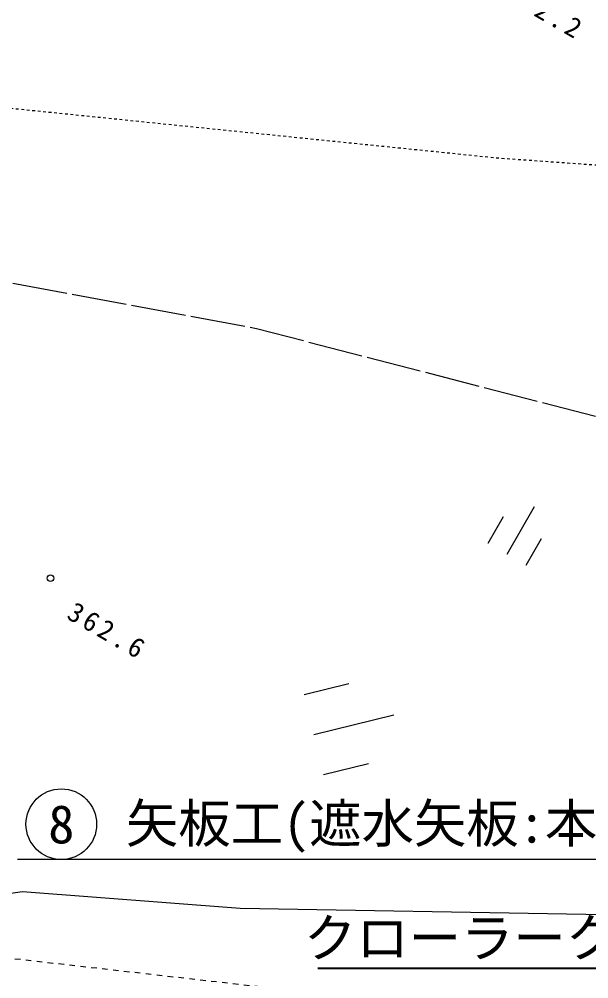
# Model space of a CAD drawing. Header units: millimetres. Extents: x -2078669 to -1085629, y -5987148 to 310365.
# Drawn here: x -1764978 to -1739021, y -2270227 to -2226496 of the extents above; entities that cross this region are included whole.
import ezdxf
from ezdxf.enums import TextEntityAlignment as Align

# ---------------------------------------------------------------- set-up
doc = ezdxf.new("R2010")
doc.units = ezdxf.units.MM
doc.header["$LTSCALE"] = 500
for name, pattern in [('561019', [1, 0.5, -0.5]), ('56301', [0.5, 0.25, -0.25]), ('57103', [5.5, 5, -0.5])]:
    doc.linetypes.add(name, pattern=pattern)
for name, color, linetype, lineweight in [('D-BGD', 7, 'Continuous', 13), ('D-BYP-STR8', 5, 'Continuous', 25), ('D-BYP-STRC', 1, 'Continuous', 13), ('●予備設計_LP横断', 7, 'Continuous', 13)]:
    doc.layers.add(name, color=color, linetype=linetype, lineweight=lineweight)
doc.styles.add('MS ゴシック', font='MS Gothic.ttf')

# ---------------------------------------------------------------- blocks, each defined once
blk = doc.blocks.new('M6334')
at = {"layer": '●予備設計_LP横断', "linetype": 'Continuous', "lineweight": 9}
for p, q in [((0, -1.25), (0, 1.25)), ((-1, -1.25), (-1, 0.15)), ((1, -1.25), (1, 0.15))]:
    blk.add_line(p, q, dxfattribs=at)
blk = doc.blocks.new('M7312')
at = {"layer": '●予備設計_LP横断', "linetype": 'Continuous', "lineweight": 20}
blk.add_circle((0, -0.001), 0.15, dxfattribs=at)
blk = doc.blocks.new('河川平面')
at = {"layer": 'D-BGD', "linetype": 'Continuous'}
for p, q in [((1558975, -2798765), (1561015, -2798270)), ((1559417, -2800587), (1563061, -2799701)), ((1559859, -2802410), (1561900, -2801914))]:
    blk.add_line(p, q, dxfattribs=at)
at = {"layer": 'D-BGD', "linetype": 'Continuous', "elevation": 363000, "flags": 128}
blk.add_lwpolyline([(1543764, -2808077), (1546140, -2807744), (1556057, -2808514), (1571816, -2808782), (1580064, -2808936), (1588015, -2809947), (1589942, -2810097), (1590428, -2809759), (1590808, -2808776), (1591696, -2793578), (1591996, -2788414), (1592342, -2780492), (1591147, -2763427)], dxfattribs=at)
at = {"layer": 'D-BGD', "linetype": '56301', "flags": 128}
blk.add_lwpolyline([(1489075, -2779425), (1494299, -2780038), (1504194, -2780898), (1527822, -2781593), (1523744, -2769818), (1567796, -2774317), (1570681, -2774522), (1588564, -2775789)], dxfattribs=at)
at = {"layer": 'D-BGD', "linetype": '57103', "elevation": 362500, "flags": 128}
blk.add_lwpolyline([(1477172, -2870692), (1480389, -2867967), (1484971, -2865393), (1488582, -2864193), (1490390, -2862448), (1490901, -2861451), (1491577, -2859965), (1492253, -2857970), (1492523, -2854950), (1492706, -2848007), (1492343, -2845971), (1491818, -2844356), (1491196, -2841336), (1490209, -2837875), (1487912, -2834245), (1484986, -2828256), (1481365, -2824222), (1477611, -2819585), (1476055, -2817947), (1475124, -2816767), (1474521, -2815562), (1474237, -2813430), (1474818, -2811802), (1475257, -2810826), (1476458, -2809344), (1478073, -2808418), (1482363, -2806108), (1485565, -2802358), (1489241, -2799156), (1490166, -2797637), (1493717, -2792408), (1495727, -2790693), (1496990, -2790207), (1498678, -2790410), (1515296, -2793779), (1523090, -2795880), (1526242, -2797376), (1532639, -2801346), (1534483, -2801833), (1535345, -2801857), (1536115, -2801690), (1536414, -2801377), (1536811, -2800496), (1536775, -2798251), (1531411, -2785253), (1530397, -2780634), (1531536, -2779067), (1532905, -2778516), (1534675, -2777962), (1556794, -2782089), (1584092, -2789157), (1586463, -2789792), (1587876, -2790125), (1589173, -2790027), (1589943, -2788823)], dxfattribs=at)
at = {"layer": 'D-BGD', "linetype": '561019', "flags": 128}
blk.add_lwpolyline([(1567995, -2832245), (1567974, -2832711), (1567871, -2835006), (1567768, -2837301), (1567716, -2838462), (1548802, -2836189), (1548064, -2835767), (1546959, -2833530), (1540596, -2813201), (1540819, -2811599), (1541239, -2810855), (1543041, -2810497), (1565563, -2813058), (1579038, -2814619), (1588127, -2816341), (1589722, -2816979), (1591491, -2818614), (1592574, -2827541), (1591875, -2827332), (1589592, -2826648), (1589474, -2826612)], dxfattribs=at)
at = {"layer": 'D-BGD', "linetype": 'Continuous', "lineweight": 9, "xscale": 1000, "yscale": 1000, "zscale": 1000, "rotation": 330.1091246385173}
blk.add_blockref('M6334', (1568853, -2791288), dxfattribs=at)
at = {"layer": 'D-BGD', "linetype": 'Continuous', "lineweight": 20, "xscale": 1000, "yscale": 1000, "zscale": 1000, "rotation": 330.1091246385173}
blk.add_blockref('M7312', (1547412, -2793465, 362562), dxfattribs=at)
at = {"layer": 'D-BGD', "linetype": 'Continuous', "char_height": 900, "attachment_point": 7, "rotation": 330.1091, "line_spacing_factor": 0.722892, "style": 'MS ゴシック'}
for s, insert in [('\\T1.284;362.2', (1568024, -2767040, 362164)), ('\\T1.287;362.6', (1548092, -2795293, 362562))]:
    blk.add_mtext(s, dxfattribs=dict(at, insert=insert))

msp = doc.modelspace()

# ---------------------------------------------------------------- linework, layer by layer
at = {"layer": 'D-BYP-STR8'}
msp.add_line((-1725196.1, -2269761.7), (-1751376.1, -2269761.7), dxfattribs=at)
at = {"layer": 'D-BYP-STRC'}
msp.add_line((-1725054.3, -2264790.5), (-1765054.3, -2264790.5), dxfattribs=at)
msp.add_circle((-1763058.9, -2263180.5), 1610, dxfattribs=at)

# ---------------------------------------------------------------- block references
at = {"layer": 'D-BGD'}
msp.add_blockref('河川平面', (-3310965.8, 541500.2), dxfattribs=at)

# ---------------------------------------------------------------- texts
at = {"layer": 'D-BYP-STR8', "style": 'MS ゴシック'}
msp.add_text('クローラークレーン(90t)', height=1750, dxfattribs=at).set_placement((-1738286.1, -2269761.7), align=Align.BOTTOM_CENTER)
at = {"layer": 'D-BYP-STRC', "style": 'MS ゴシック'}
msp.add_text('矢板工(遮水矢板:本体部・翼壁部)', height=1750, dxfattribs=at).set_placement((-1760112.9, -2263144.7), align=Align.MIDDLE_LEFT)
msp.add_text('8', height=1750, dxfattribs=at).set_placement((-1763058.9, -2263180.5), align=Align.MIDDLE_CENTER)

doc.saveas('drawing.dxf')
